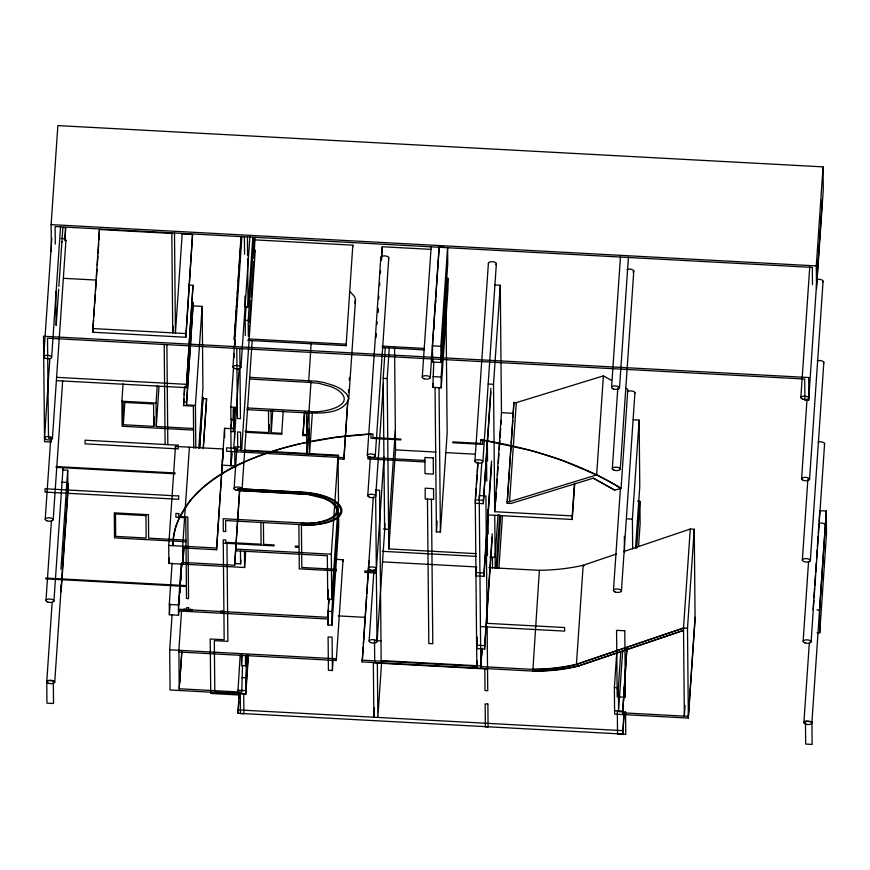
<?xml version="1.0" encoding="UTF-8"?>
<svg xmlns="http://www.w3.org/2000/svg" width="870" height="870" viewBox="0 0 870 870"><rect width="100%" height="100%" fill="white"/><g stroke="black" fill="none" stroke-linecap="round" stroke-linejoin="round"><path stroke-width="1.3" d="M51.384 251.647L51.112 224.623L57.866 125.584L823.053 166.866L823.27 189.703L816.517 288.742L816.299 265.905L823.053 166.866M43.696 356.787L51.776 238.217M44.457 438.023L49.873 358.527M51.667 357.211L60.574 226.515M56.213 325.249L58.681 289.112M58.866 286.437L62.879 227.559L65.631 227.701L65.022 240.74M45.218 519.27L50.645 439.774M64.804 239.75L65.631 227.701M52.428 438.458L65.924 240.392M45.979 600.518L51.406 521.01M53.19 519.705L62.651 380.919M46.752 681.754L52.167 602.257M53.951 600.942L63.053 467.549M60.943 569.284L67.697 470.246L62.422 469.963M54.723 682.189L68.219 484.111M181.754 233.965L192.542 234.552L185.832 337.255L92.709 332.231L99.419 229.528L172.303 233.454M92.709 332.231L93.525 320.182M93.797 316.169L94.438 306.795M94.623 304.119L95.254 294.756M95.537 290.743L96.168 281.369M96.439 277.356L96.994 269.33M97.266 265.317L97.908 255.943M98.093 253.268L98.723 243.904M98.995 239.881L99.419 229.528M193.575 430.106L122.126 426.246L121.887 401.2L123.083 383.8M154.425 417.013L153.783 426.387L123.29 424.734L124.845 401.983M193.564 428.529L156.274 426.517L156.056 403.049L157.242 385.649M156.274 426.517L159.014 386.367M173.206 326.185L172.749 332.884L171.814 232.845M182.189 233.986L175.435 333.025L174.489 232.986M245.699 551.439L244.6 567.501L168.889 563.412L168.726 545.457L175.468 446.419L223.296 448.996L216.554 549.742L182.689 547.915M168.889 563.412L169.258 558.061M185.832 337.255L192.542 234.552M178.905 609.87L178.535 615.221L169.367 614.72L169.28 604.465L172.108 562.977M193.749 448.202L193.357 406.127L183.537 405.594L184.505 387.052M169.367 614.72L170.107 604.019M183.537 405.594L183.994 398.906M184.266 394.893L184.821 386.856M56.702 380.647L186.3 387.639L193.02 285.306L188.975 285.077M186.3 387.639L193.02 285.306M248.461 654.99L245.797 694.064L170.074 689.986L169.704 649.792L172.075 614.992M186.463 404.92L193.194 302.89L186.463 404.92L195.402 405.398L195.804 448.18M178.535 615.221L178.437 604.954L181.264 563.466M189.421 447.169L182.667 546.208L182.841 564.162M181.786 562.76L178.48 609.228L327.914 617.298L328.469 609.261M179.263 604.509L179.535 600.496M180.09 592.47L180.449 587.119M180.906 580.42L181.362 573.732M181.819 567.044L182.091 563.02M183.82 547.73L182.82 562.455L234.628 565.25L239.772 488.842M183.298 557.474L183.929 548.111M195.402 405.398L202.155 306.36L193.216 305.881M181.602 610.131L178.872 650.281L179.242 690.475M181.689 652.63L179.231 688.768L241.795 692.139L242.48 665.561M179.796 682.45L181.895 651.663M198.817 448.148L202.927 387.922L202.155 306.36M199.545 447.963L203.014 397.101L199.643 448.115M203.232 448.311L206.603 398.786L203.025 398.601M203.33 448.137L206.603 398.786M222.296 461.774L222.937 452.4M223.111 449.725L224.58 428.312L230.92 428.649M216.554 549.742L223.296 448.996M234.508 335.624L234.237 339.637L240.957 237.162L240.805 243.274M234.693 332.949L235.335 323.575M235.607 319.562L236.248 310.188M236.422 307.512L237.064 298.149M237.336 294.136L237.978 284.762M238.162 282.087L238.793 272.723M239.076 268.71L239.707 259.336M239.892 256.661L240.533 247.297M232.975 366.999L241.893 236.303M234.117 407.856L233.301 419.895L230.931 419.775L230.811 407.062L233.551 366.922M234.193 357.548L234.465 353.535M235.009 345.51L235.378 340.148M231.192 465.472L230.844 428.236L231.485 418.872M231.235 426.148L231.692 419.449M230.931 465.841L231.833 452.454M234.943 407.943L233.399 430.693L234.748 408.302M231.115 464.406L231.844 453.694M233.747 448.235L239.163 368.739M240.946 367.423L249.864 236.727M245.329 335.526L245.188 320.323L246.101 306.936M234.117 488.527L236.781 449.453M244.959 296.104L245.057 306.903L248.07 307.066L252.822 237.466M248.352 336.277L248.2 320.486L253.855 237.51M248.646 334.896L249.288 325.532M249.462 322.857L251.017 300.106M251.202 297.431L253.659 261.294M253.844 258.618L255.095 237.249M241.708 448.789A3.991 1.707 3.9 0 0 235.977 446.821A3.991 1.707 3.9 0 0 235.509 449.746A3.991 1.707 3.9 0 0 241.708 448.789L255.214 250.603M234.628 565.25L239.631 489.93M242.088 488.951L252.191 340.735M234.606 563.543L240.588 563.858L240.859 559.845M237.825 693.64L240.185 655.186M624.149 713.987L622.779 734.062L238.01 713.302L239.163 692.487M238.01 713.302L238.826 701.264M239.011 698.588L239.38 693.227M246.253 655.143L245.525 665.844L241.545 665.626L242.273 654.925M245.797 694.064L245.644 677.817L247.189 655.066M248.146 655.61L245.764 690.649L237.793 690.214M245.166 431.324L268.689 432.597L269.243 424.571M245.59 432.292L281.706 434.239L281.695 433.293L271.222 432.738L272.778 409.977M281.706 434.239L283.25 410.542M306.871 453.194L306.708 435.729L302.988 435.533L304.522 411.695M302.988 435.533L304.63 411.445M311.166 343.193L308.643 382.343L318.996 383.333L331.111 386.693A37.497 16.03 3.9 0 1 338.18 390.282C359.223 406.246 319.66 413.913 309.002 411.282L246.993 407.943M306.708 435.729L308.252 412.978M311.003 381.843L309.002 411.282L309.394 453.161M307.175 453.205L308.817 429.117M309.6 453.161L312.341 413.011M243.763 450.105L338.06 455.195L338.484 500.511L331.731 599.55L327.751 599.332L328.392 589.969M331.731 599.55L331.307 554.223L338.06 455.195M327.914 617.298L328.686 599.267M247.711 340.366L346.086 345.673L352.828 245.155L255.127 239.881M328.827 603.91L329.197 598.56M331.97 625.204L331.851 611.523L338.593 512.484L338.724 526.176L331.97 625.204L327.99 624.986L328.447 618.298M338.604 458.936L343.889 459.219L347.804 400.146M343.889 459.219L347.902 400.33M348.457 392.305L348.631 389.629M349.272 380.255L349.457 377.58M246.732 409.639L309.013 413C322.281 413.261 343.204 413.652 348.75 398.928L355.504 299.9L354.634 296.703L350.436 291.983M328.316 660.058L328.414 670.313L332.405 670.531L333.134 659.819M178.883 651.989L336.288 660.482L343.019 559.736L336.244 559.377M367.314 455.445L380.821 257.379M376.036 337.745L376.308 333.732M376.938 324.358L377.123 321.683M377.765 312.319L378.037 308.295M378.678 298.932L378.863 296.257M379.592 285.545L379.777 282.87M380.407 273.506L380.592 270.831M381.321 260.119L382.234 246.743L431.292 249.385M377.874 312.46L378.048 309.785M381.43 260.271L382.234 246.743M367.749 495.737L370.413 456.652M375.274 456A3.991 1.707 3.9 0 0 369.543 454.031A3.991 1.707 3.9 0 0 369.076 456.957A3.991 1.707 3.9 0 0 375.274 456L388.781 257.803M616.33 554.059L583.183 565.272A111.24 47.545 3.9 0 1 539.378 570.328L532.821 671.085A115.21 49.242 3.9 0 0 578.996 665.757L683.537 630.38L579.105 665.833A89.664 38.313 3.9 0 1 532.821 671.085L362.192 661.885L373.306 497.009M362.192 661.885L363.192 647.16M363.377 644.485L366.661 596.309M366.846 593.623L368.923 561.139M384.975 523.729L384.616 529.08L383.191 378.363L385.29 347.576M375.72 496.161L383.442 382.985M369.119 641.114L373.991 569.698M476.292 553.646L388.781 548.926L387.183 378.58L389.281 347.793M376.405 568.85L384.029 457.022M377.091 641.538L384.714 529.71M374.502 707.843L373.861 717.217L373.35 662.483M395.35 430.258L388.596 529.297L383.42 529.014M388.781 548.926L395.535 449.899L394.567 347.435M381.593 662.559L377.852 717.424L377.33 662.701M422.265 377.21L431.172 246.504M430.237 377.634L439.143 246.939M441.003 362.485L440.851 346.303L447.604 247.276L447.756 263.458L441.003 362.485L432.618 362.04L432.466 345.858L439.219 246.819L444.015 247.08M433.869 328.773L434.054 326.098M435.598 303.347L435.783 300.672M438.252 264.534L438.426 261.859M439.067 252.485L439.252 249.81M432.618 362.04L432.803 359.353M441.242 387.803L441.144 377.014L447.898 277.987L447.996 288.775L441.242 387.803L432.858 387.357L433.76 361.844M432.858 387.357L433.129 383.344M445.962 306.196L447.158 433.053L440.405 532.092L436.414 531.874L437.153 521.163M474.911 461.252L488.407 263.175M476.847 668.062L475.27 499.826L477.847 462.09M475.488 500.544L475.303 503.241L483.274 503.676L490.897 391.837M475.672 497.857L476.314 488.418M476.586 484.383L477.228 474.944M477.412 472.258L478.054 462.818M479.25 500.032L481.806 462.568M482.883 461.676L496.378 263.61M476.325 567.12L475.955 572.514L483.927 572.938L483.959 576.364L475.988 575.929L476.358 570.546M483.274 503.676L490.865 388.422M488.037 514.931L572.253 519.477L572.221 515.888L494.715 511.712L493.518 384.312L500.272 285.273L494.899 284.99M477.184 637.123L476.64 645.203L484.612 645.638L484.644 649.053L476.673 648.629L477.217 640.537M477.206 661.004L476.836 666.355L362.17 660.167M483.927 572.938L491.55 461.111M483.959 576.364L491.583 464.526M482.002 649.172L480.816 666.572L532.625 669.367A85.673 36.616 3.9 0 0 576.538 664.386L683.515 628.064L687.496 628.281L688.344 718.076L614.622 714.096L614.372 687.583L616.841 651.456M481.654 656.241L482.208 648.204M484.612 645.638L492.235 533.799M484.644 649.053L492.268 537.214M494.715 511.712L501.468 412.674L500.272 285.273M495.661 501.914L496.302 492.54M496.574 488.527L497.216 479.163M497.488 475.14L498.031 467.114M498.303 463.101L498.945 453.727M499.217 449.714L499.858 440.35M500.043 437.675L500.674 428.301M500.957 424.288L501.229 420.275M498.064 514.562L495.139 557.387L489.766 557.094M496.074 568.371L499.728 514.833M497.118 568.317L500.674 516.117M498.88 568.447L502.436 516.258M625.508 388.107L627.836 389.39L621.082 488.429L614.709 490.125L593.34 478.174L511.027 503.458L507.166 503.251L513.898 402.505L516.301 402.636L603.399 375.883L611.545 380.386M507.166 503.251L511.092 445.701M511.277 443.026L512.822 420.275M513.006 417.6L513.898 402.505M507.156 501.544L509.559 501.675L516.301 402.636M572.221 515.888L574.418 483.774M572.253 519.477L574.722 483.339M603.399 375.883L596.646 474.911A278.454 119.005 3.9 0 1 621.071 488.429C585.129 466.32 544.685 452.639 503.567 443.983A229.963 98.277 3.9 0 0 480.686 439.763L480.719 443.406L452.824 441.895L452.824 442.754L482.719 444.363L482.676 440.089L480.675 439.763M611.556 387.422L620.462 256.715M612.317 468.658L617.83 387.813M619.516 387.846L628.434 257.15M620.288 469.093L633.784 271.027M613.459 590.48L620.44 488.081M621.43 590.915L634.937 392.849M622.681 650.673L618.581 710.888L618.363 687.8L620.821 651.673M632.675 548.992L632.392 519.14L639.145 420.101L633.273 419.786M622.594 714.531L626.781 649.129M626.955 648.574L622.572 712.813L688.333 716.369L695.076 617.33M623.507 701.144L623.692 698.469M624.323 689.105L624.519 686.234M625.149 677.056L625.345 674.109M626.063 663.669L626.269 660.635M626.879 651.63L627.063 648.955M622.779 734.062L623.931 713.237M635.568 548.154L639.765 486.591L639.145 420.101M636.709 548.154L639.907 501.316L637.558 501.185M638.569 546.436L640.113 523.686L639.907 501.316M685.071 705.439L684.342 716.151L683.515 628.064L690.269 529.036L694.249 529.243L695.097 619.038L688.344 718.076M687.496 628.281L694.249 529.243M800.835 397.633L809.752 266.927M801.596 478.87L807.023 399.373M808.806 398.058L822.313 199.991M802.368 560.117L807.871 479.272M809.568 479.305L823.074 281.228M803.13 641.353L808.545 561.857M810.329 560.661A3.991 1.707 3.9 0 0 804.598 558.692A3.991 1.707 3.9 0 0 804.13 561.629A3.991 1.707 3.9 0 0 810.329 560.661L823.836 362.475M803.891 722.6L809.317 643.104M813.069 609.696L813.711 600.322M813.896 597.646L814.527 588.283M814.711 585.597L815.44 574.896M815.625 572.221L816.267 562.846M816.538 558.834L817.18 549.47M817.354 546.795L818.094 536.083M818.268 533.408L818.909 524.044M819.094 521.369L819.823 510.657L826.282 511.005L826.5 533.734L819.747 632.773L817.158 632.631M811.101 641.788L824.597 443.722M819.747 632.773L819.54 610.044L826.282 511.005M811.862 723.024L825.369 524.958M355.504 299.9L354.677 302.999M189.986 500.979L179.524 517.574L176.621 524.023A333.623 142.571 3.9 0 0 172.967 542.826L172.923 545.686C173.837 503.947 211.149 475.803 246.373 460.98C285.773 444.418 328.349 436.087 370.946 434.065L370.99 438.339L400.874 439.948L400.863 439.1L372.969 437.588L372.936 433.956L370.239 434.097M228.495 470.115C250.995 457.424 275.844 449.409 300.922 443.613M623.975 551.471L690.269 529.036M683.515 628.064L576.429 664.31A111.24 47.545 3.9 0 1 532.625 669.367M509.559 501.675L596.646 474.911L564.162 461.154A170.672 72.939 3.9 0 0 556.996 458.599L538.226 452.639A177.937 76.049 3.9 0 0 528.993 450.073L482.676 440.089M302.912 443.167L335.983 437.36L369.369 434.152M298.878 524.501L299.084 546.284L295.365 546.088L295.376 547.176L299.095 547.371L299.291 568.86L336.277 570.861L336.266 569.339L301.814 567.479L301.39 522.924C312.047 525.556 351.61 517.889 330.567 501.925A37.497 16.03 3.9 0 0 323.499 498.325L308.013 494.475L238.119 490.452L238.108 488.733L304.946 492.474L316.201 494.127L326.109 497.161A41.901 17.9 3.9 0 1 334.004 501.174C357.516 519.009 313.309 527.568 301.411 524.632M51.112 224.623L816.299 265.905M63.423 278.313L95.82 280.053M245.188 320.323L248.2 320.486M432.466 345.858L440.851 346.303M92.666 328.555L185.799 333.58M248.374 338.919L346.075 344.183L346.086 345.673M382.115 346.129L424.538 348.413M382.126 347.608L424.56 349.903M432.76 376.569L441.144 377.014M383.191 378.363L387.183 378.58M488.146 384.018L493.518 384.312M56.67 377.341L186.278 384.333M501.468 412.674L513.496 413.326M183.505 401.766L186.441 401.929M121.887 401.2L156.056 403.049M230.811 407.062L237.553 407.432M237.26 409.128L233.193 408.9L233.301 419.895M230.844 428.236L233.377 428.377M302.978 434.445L306.697 434.641L306.49 412.858M230.876 431.498L234.889 431.716M395.535 449.899L435.924 452.074M445.342 452.585L474.966 454.183M424.886 460.491L367.869 457.413L367.89 458.892L424.897 461.97M343.878 457.696L226.624 451.269L226.591 447.832L237.727 448.431L237.575 431.955L240.588 432.118L240.762 450.551L338.463 455.826L338.474 457.305M221.448 465.145L236.064 465.928M56.093 466.548L175.066 472.975M56.093 467.375L175.077 473.791M475.27 499.826L483.241 500.25M238.108 488.733L303.858 492.289A37.932 16.215 3.9 0 1 341.866 510.57A37.932 16.215 3.9 0 1 304.163 524.784L225.58 520.543L225.689 531.537L223.318 531.407L223.198 518.705L304.152 523.077A33.941 14.507 3.9 0 0 337.886 510.364A33.941 14.507 3.9 0 0 303.88 493.997L238.119 490.452M626.53 518.824L632.392 519.14M185.952 540.172L148.661 538.16L148.444 514.681L114.285 512.843L114.514 537.888L185.973 541.738M382.332 551.308L476.347 556.376M223.264 543.141L274.093 545.881L274.083 544.935L263.61 544.37L263.414 522.587M168.726 545.457L216.543 548.035M331.307 554.223L235.672 549.068L235.683 550.775L327.337 555.723L327.751 599.332M382.419 561.868L476.847 566.957M488.896 567.61L539.378 570.328L539.476 571.188M376.351 571.59L364.802 570.97L364.824 572.395L376.362 573.015M816.952 609.903L819.54 610.044M327.859 611.305L331.851 611.523M169.28 604.465L178.437 604.954M338.212 615.895L365.302 617.352M480.425 626.574L564.652 631.109L564.608 627.531L487.102 623.344L485.906 495.954L479.196 495.585L480.838 668.28M178.502 610.947L327.936 619.005L327.99 624.986M380.984 640.929L374.513 640.581L374.72 662.94L487.537 669.03M480.795 665.941L381.169 660.569L379.57 490.212L375.59 489.995L377.004 640.711M169.704 649.792L336.277 658.775L336.288 660.482M614.372 687.583L618.363 687.8M241.653 677.6L245.644 677.817M614.59 710.681L622.561 711.105M237.978 709.887L622.746 730.637M249.733 377.33L316.419 381.212L323.814 382.485L333.721 385.519A41.901 17.9 3.9 0 1 341.605 389.532L346.836 394.132L348.75 398.928M249.744 379.037L308.643 382.343M593.34 478.174L614.709 490.125M584.14 565.815L583.183 565.272L576.429 664.31L578.996 665.757M301.009 492.3L301.031 493.986M812.493 284.566L812.33 267.394L55.114 226.548L55.288 244.122M624.345 536.333L624.497 552.624M494.747 515.29L495.247 568.23M492.442 557.246L492.54 568.088M487.33 439.317L487.526 460.915M487.983 509.526L488.211 533.941M486.493 452.563L486.754 481.056M487.146 521.761L487.461 555.68M487.135 626.933L487.733 690.715L485.036 690.562L484.829 668.878M439.046 387.683L440.405 532.092M435.065 387.476L436.414 531.874M431.433 499.326L432.792 643.724L428.812 643.506L427.453 499.108M352.828 245.155L352.839 246.634M343.019 559.736L343.041 561.444M332.286 658.557L332.09 637.177L328.099 636.96L328.305 658.34M332.307 660.265L332.405 670.531M271.016 410.944L271.222 432.738M268.493 410.803L268.689 432.597M260.88 522.446L261.087 544.239L225.787 542.336L225.765 540.009L223.231 539.878L223.905 611.088L221.034 610.936L221.045 612.175L223.916 612.339L224.166 639.733L210.214 638.982L210.725 693.466L240.294 695.065L240.468 713.574L243.894 713.759L243.709 693.629L214.814 692.074L214.325 640.625L227.875 641.353L226.961 543.337M247.417 236.923L247.591 255.802M247.613 258.499L248.07 307.066M244.394 236.76L244.568 254.29M244.448 551.254L244.6 567.501M245.427 655.578L245.525 665.844M239.805 348.555L240.457 418.698L237.445 418.535L236.792 348.392M240.468 551.036L240.588 563.858M241.447 655.371L241.545 665.626M238.391 519.52L238.413 521.239M234.563 431.694L234.628 438.415M234.737 449.148L234.9 466.603M224.58 428.312L224.667 437.61M175.468 446.419L175.501 448.985M166.888 344.629L167.823 444.668M164.202 344.476L165.137 444.516M153.783 426.387L153.577 403.974L123.083 402.331L123.29 424.734M67.697 470.246L67.903 492.822L61.15 591.85L61.096 585.216M55.767 291.439L56.115 325.239M190.073 501A305.239 130.446 3.9 0 1 228.429 470.094M61.411 482.546A3.991 1.707 3.9 0 1 66.892 482.774A3.991 1.707 3.9 0 1 67.338 485.145M61.204 238.456A3.991 1.707 3.9 0 1 65.011 239.25A3.991 1.707 3.9 0 1 65.652 241.001M62.314 241.893A3.991 1.707 3.9 0 1 61.966 241.882M253.725 249.19A3.991 1.707 3.9 0 1 254.062 251.745M626.976 269.45A3.991 1.707 3.9 0 1 632.457 269.678A3.991 1.707 3.9 0 1 632.903 272.049M816.56 279.553A3.991 1.707 3.9 0 1 821.595 279.825A3.991 1.707 3.9 0 1 822.639 281.989M822.237 199.676A3.991 1.707 3.9 0 1 821.671 200.894M825.293 524.643A3.991 1.707 3.9 0 1 825.304 525.262M819.181 523.196A3.991 1.707 3.9 0 1 824.466 523.838M818.094 442.036A3.991 1.707 3.9 0 1 822.966 442.254A3.991 1.707 3.9 0 1 824.325 444.331M817.332 360.8A3.991 1.707 3.9 0 1 822.357 361.072A3.991 1.707 3.9 0 1 823.401 363.236M381.473 258.346A3.991 1.707 3.9 0 1 384.388 255.867A3.991 1.707 3.9 0 1 388.509 258.423M488.483 263.49A3.991 1.707 3.9 0 1 493.366 261.794A3.991 1.707 3.9 0 1 495.498 264.643M627.237 391.804A3.991 1.707 3.9 0 1 632.403 391.119A3.991 1.707 3.9 0 1 634.654 393.457M808.687 377.536L43.5 336.266L44.566 441.677L51.297 442.047L51.265 438.371L48.513 438.23L47.502 338.191L804.717 379.037L804.913 400.167L808.904 400.374L808.687 377.536M433.249 457.946L424.864 457.489L425.017 473.671L433.401 474.128L433.249 457.946M178.187 445.222L85.064 440.198L85.097 443.863L178.219 448.887L178.187 445.222M433.532 488.657L425.147 488.2L425.245 498.988L433.63 499.445L433.532 488.657M178.665 495.976L45.012 488.766L45.044 492.072L178.698 499.282L178.665 495.976M178.828 513.572L175.892 513.409L175.936 517.237L185.745 517.77L186.387 585.63L45.773 578.05L45.784 578.865L186.387 586.445L186.506 598.484L188.562 598.593L187.79 517.041L178.85 516.552L178.828 513.572M145.964 515.616L115.471 513.974L115.688 536.377L146.171 538.019L145.964 515.616M624.78 630.772L616.569 630.337L617.189 696.826L625.41 697.272L624.78 630.772M188.649 607.771L186.593 607.662L186.604 609.163L183.875 609.011L183.885 610.174L192.259 610.62L192.248 609.468L188.659 609.272L188.649 607.771M487.863 704.037L485.166 703.895L485.373 726.787L488.081 726.928L487.863 704.037M811.928 721.676L805.457 721.328L805.674 744.067L812.134 744.415L811.928 721.676M53.331 680.927L46.741 680.568L46.947 703.134L53.548 703.493L53.331 680.927M625.541 711.986L617.33 711.54L617.548 733.91L625.758 734.356L625.541 711.986M235.89 490.038A3.991 1.707 3.9 0 0 242.077 489.07A3.991 1.707 3.9 0 0 236.346 487.102A3.991 1.707 3.9 0 0 235.89 490.038M615.221 591.991A3.991 1.707 3.9 0 0 621.419 591.034A3.991 1.707 3.9 0 0 615.688 589.066A3.991 1.707 3.9 0 0 615.221 591.991M476.673 462.764A3.991 1.707 3.9 0 0 482.872 461.796A3.991 1.707 3.9 0 0 477.141 459.828A3.991 1.707 3.9 0 0 476.673 462.764M369.511 497.238A3.991 1.707 3.9 0 0 375.709 496.281A3.991 1.707 3.9 0 0 369.978 494.312A3.991 1.707 3.9 0 0 369.511 497.238M370.196 569.937A3.991 1.707 3.9 0 0 376.395 568.969A3.991 1.707 3.9 0 0 370.663 567.001A3.991 1.707 3.9 0 0 370.196 569.937M370.881 642.625A3.991 1.707 3.9 0 0 377.08 641.668A3.991 1.707 3.9 0 0 371.349 639.7A3.991 1.707 3.9 0 0 370.881 642.625M802.597 399.134A3.991 1.707 3.9 0 0 808.795 398.177A3.991 1.707 3.9 0 0 803.064 396.209A3.991 1.707 3.9 0 0 802.597 399.134M803.369 480.381A3.991 1.707 3.9 0 0 809.568 479.424A3.991 1.707 3.9 0 0 803.826 477.456A3.991 1.707 3.9 0 0 803.369 480.381M804.891 642.865A3.991 1.707 3.9 0 0 811.09 641.908A3.991 1.707 3.9 0 0 805.359 639.939A3.991 1.707 3.9 0 0 804.891 642.865M805.653 724.112A3.991 1.707 3.9 0 0 811.851 723.155A3.991 1.707 3.9 0 0 806.12 721.186A3.991 1.707 3.9 0 0 805.653 724.112M613.317 388.933A3.991 1.707 3.9 0 0 619.516 387.966A3.991 1.707 3.9 0 0 613.785 385.997A3.991 1.707 3.9 0 0 613.317 388.933M614.079 470.17A3.991 1.707 3.9 0 0 620.277 469.213A3.991 1.707 3.9 0 0 614.546 467.244A3.991 1.707 3.9 0 0 614.079 470.17M424.027 378.722A3.991 1.707 3.9 0 0 430.226 377.754A3.991 1.707 3.9 0 0 424.495 375.786A3.991 1.707 3.9 0 0 424.027 378.722M234.748 368.51A3.991 1.707 3.9 0 0 240.936 367.542A3.991 1.707 3.9 0 0 235.204 365.574A3.991 1.707 3.9 0 0 234.748 368.51M45.457 358.299A3.991 1.707 3.9 0 0 51.656 357.342A3.991 1.707 3.9 0 0 45.925 355.362A3.991 1.707 3.9 0 0 45.457 358.299M46.219 439.535A3.991 1.707 3.9 0 0 52.417 438.578A3.991 1.707 3.9 0 0 46.686 436.609A3.991 1.707 3.9 0 0 46.219 439.535M46.98 520.782A3.991 1.707 3.9 0 0 53.179 519.825A3.991 1.707 3.9 0 0 47.448 517.857A3.991 1.707 3.9 0 0 46.98 520.782M47.752 602.018A3.991 1.707 3.9 0 0 53.94 601.061A3.991 1.707 3.9 0 0 48.209 599.093A3.991 1.707 3.9 0 0 47.752 602.018M48.513 683.265A3.991 1.707 3.9 0 0 54.712 682.308A3.991 1.707 3.9 0 0 48.981 680.34A3.991 1.707 3.9 0 0 48.513 683.265"/></g></svg>
